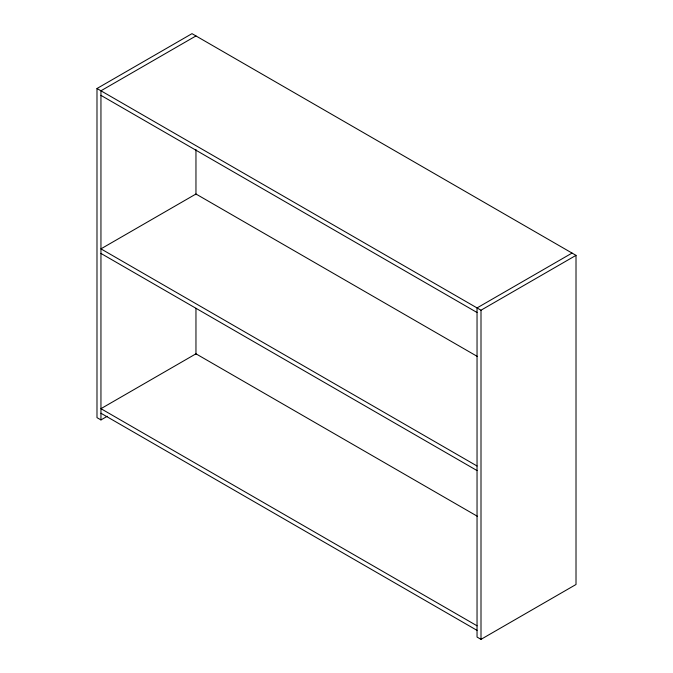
<?xml version="1.0" encoding="UTF-8"?>
<svg xmlns="http://www.w3.org/2000/svg" width="673" height="673" viewBox="0 0 673 673"><rect width="100%" height="100%" fill="white"/><g stroke="black" fill="none" stroke-linecap="round" stroke-linejoin="round"><path stroke-width="1.01" d="M107.285 416.267L100.95 419.927L96.988 417.639L96.988 88.508L191.998 33.65L576.012 255.361L576.012 584.492L481.002 639.35L477.039 637.062L477.039 307.931L572.05 253.073M195.961 35.938L100.95 90.788L100.95 419.927M96.988 88.508L481.002 310.211L576.012 255.361M100.95 95.364L477.039 312.499M477.35 356.463L195.961 194.009L100.95 248.859L477.039 466.002M100.95 253.435L477.039 470.57M477.35 516.275L195.961 353.813L100.95 408.671L477.039 625.806M100.95 413.239L477.039 630.374M481.002 310.211L481.002 639.35M195.961 149.507L195.961 194.724M195.961 308.293L195.961 354.553"/></g></svg>
